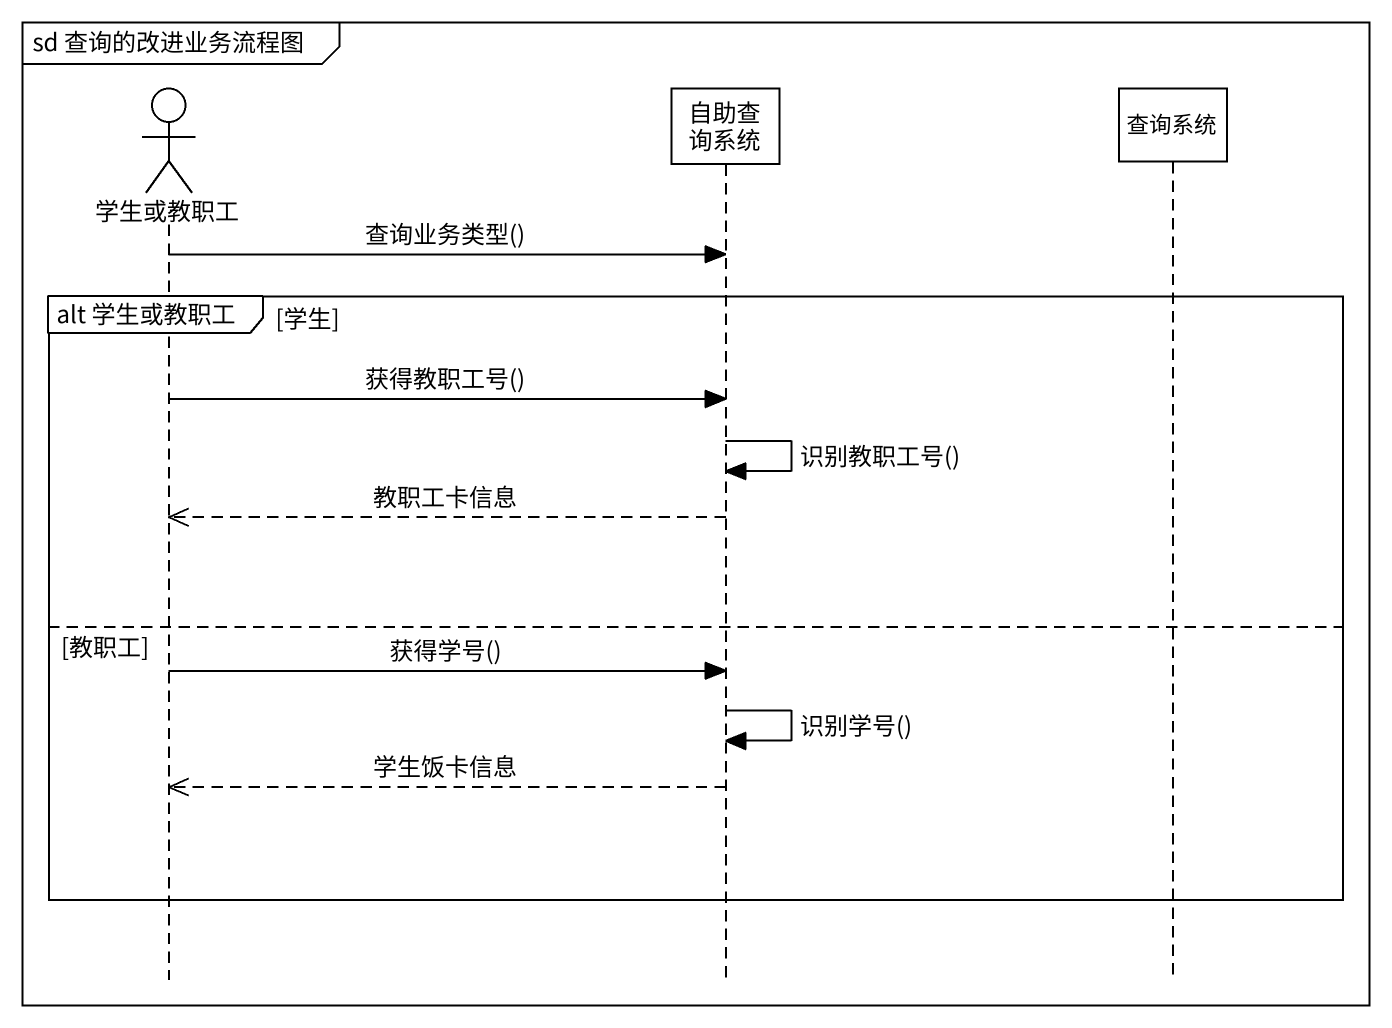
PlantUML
@startuml
mainframe sd 查询的改进业务流程图
hide footbox
actor 学生或教职工
participant 自助查询系统
participant 查询系统

学生或教职工 -> 自助查询系统 : 查询业务类型()
group alt 学生或教职工 [学生]
  学生或教职工 -> 自助查询系统 : 获得教职工号()
  自助查询系统 -> 自助查询系统 : 识别教职工号()
  自助查询系统 -->> 学生或教职工 : 教职工卡信息
else 教职工
  学生或教职工 -> 自助查询系统 : 获得学号()
  自助查询系统 -> 自助查询系统 : 识别学号()
  自助查询系统 -->> 学生或教职工 : 学生饭卡信息
end
@enduml
